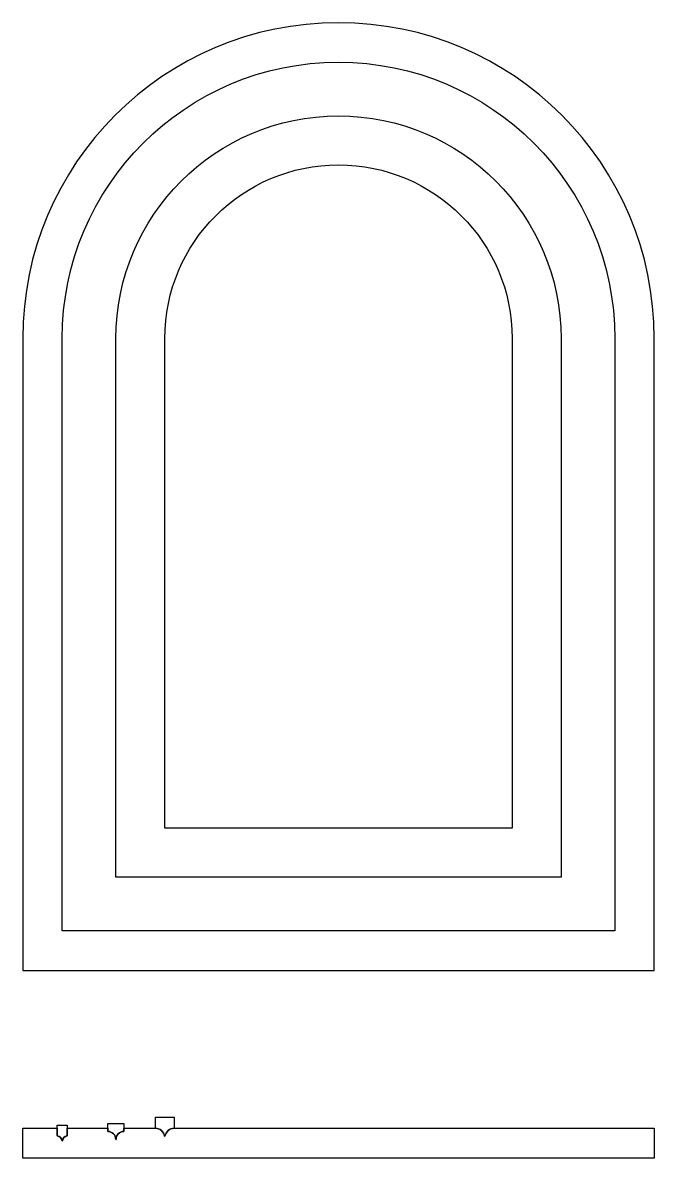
# Model space of a CAD drawing. Header units: millimetres. Extents: x 275 to 676, y -482 to 237.
import ezdxf

# ---------------------------------------------------------------- set-up
doc = ezdxf.new("R2010")
doc.units = ezdxf.units.MM
doc.header["$LTSCALE"] = 30
for name, color, linetype in [('CUT_19MM_OU', 7, 'Continuous'), ('Default', 7, 'Continuous'), ('R3_8MM_AL', 115, 'Continuous'), ('R5_7MM_AL', 173, 'Continuous'), ('R6H5_5MM_AL', 22, 'Continuous')]:
    doc.layers.add(name, color=color, linetype=linetype)

msp = doc.modelspace()

# ---------------------------------------------------------------- linework, layer by layer
at = {"layer": 'CUT_19MM_OU'}
msp.add_lwpolyline([(675.5, -362.5), (675.5, 37.5, 1), (275.5, 37.5), (275.5, -362.5)], format="xyb", close=True, dxfattribs=at)
at = {"layer": 'Default'}
for points in [[(339.5, -464.5, 0.408425718), (334.6, -469.5), (334.4, -469.5, 0.408425718), (329.5, -464.5), (329.5, -459.5), (339.5, -459.5)], [(371.5, -462.5, 0.365218698), (365.6, -467.5), (365.4, -467.5, 0.365218698), (359.5, -462.5), (359.5, -455.5), (371.5, -455.5)], [(275.5, -462.5), (297.325, -462.5), (297.325, -467.325, -0.405160797), (300.4, -470.5), (300.6, -470.5, -0.405160797), (303.675, -467.325), (303.675, -462.5), (329.5, -462.5), (329.5, -464.5, -0.408424995), (334.4, -469.5), (334.6, -469.5, -0.408424995), (339.5, -464.5), (339.5, -462.5), (359.5, -462.5, -0.365219077), (365.4, -467.5), (365.6, -467.5, -0.365219077), (371.5, -462.5), (675.5, -462.5), (675.5, -481.5), (275.5, -481.5)], [(303.675, -467.325, 0.405161282), (300.6, -470.5), (300.4, -470.5, 0.405161282), (297.325, -467.325), (297.325, -460.5), (303.675, -460.5)]]:
    msp.add_lwpolyline(points, format="xyb", close=True, dxfattribs=at)
at = {"layer": 'R3_8MM_AL'}
msp.add_lwpolyline([(300.5, -337.5), (300.5, 37.5, -1), (650.49998, 37.5), (650.49998, -337.5)], format="xyb", close=True, dxfattribs=at)
at = {"layer": 'R5_7MM_AL'}
msp.add_lwpolyline([(334.5, -303.5), (334.5, 37.5, -1), (616.5, 37.5), (616.5, -303.5)], format="xyb", close=True, dxfattribs=at)
at = {"layer": 'R6H5_5MM_AL'}
msp.add_lwpolyline([(365.5, -272.5), (365.5, 37.5, -0.999999975), (585.50002, 37.5), (585.50002, -272.5)], format="xyb", close=True, dxfattribs=at)

doc.saveas('drawing.dxf')
